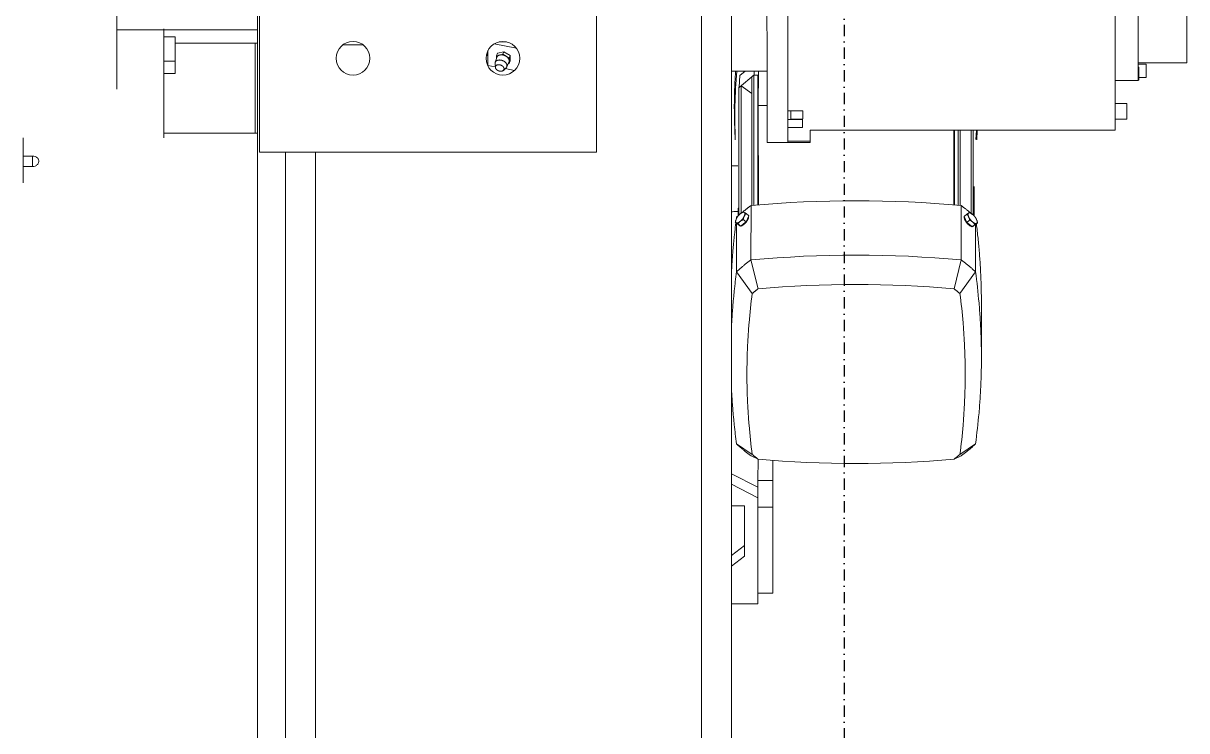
# Model space of a CAD drawing. Header units: millimetres. Extents: x 2179 to 48742, y 3478 to 161002.
# Drawn here: x 34632 to 35253, y 141284 to 141662 of the extents above; entities that cross this region are included whole.
import ezdxf

# ---------------------------------------------------------------- set-up
doc = ezdxf.new("R2010")
doc.units = ezdxf.units.MM
doc.linetypes.add('1_Čerchovaná 6_0mm', pattern=[12, 6, -3, 0, -3])
doc.layers.add('0-1', color=7, linetype='Continuous', lineweight=9)
doc.layers.add('2966-1_navrh dispozice stroju-HK_02_dwg-1', color=7, linetype='Continuous', lineweight=9, true_color=0x919191)
doc.layers.add('S-GRID-1', color=9, linetype='1_Čerchovaná 6_0mm', lineweight=25, true_color=0x808080)

# ---------------------------------------------------------------- blocks, each defined once
blk = doc.blocks.new('2966-1_navrh dispozice stroju-HK_02_dwg-876232-1NP _ stroje')
at = {"layer": '0-1'}
for p, q in [((-59649.02, 57753.28), (-59610.34, 57730.03)), ((-59644.11, 57751.96), (-59648.13, 57754.77)), ((-59643.69, 57752.35), (-59647.9, 57755.15)), ((-59652.6, 57747.34), (-59618.23, 57726.68)), ((-59649.58, 57752.35), (-59611.58, 57729.51)), ((-59654.35, 57744.42), (-59620.24, 57723.92)), ((-59654.17, 57744.72), (-59620.03, 57724.2)), ((-59653.14, 57746.43), (-59618.86, 57725.82)), ((-59613.1, 57732.28), (-59613.36, 57731.85)), ((-59611.36, 57729.63), (-59611.42, 57729.6)), ((-59608.58, 57730.43), (-59608.45, 57730.35)), ((-59608.69, 57725.05), (-59608.96, 57726.93)), ((-59542.71, 57694.52), (-59567.59, 57709.47)), ((-59742.49, 57658.96), (-59732.7, 57675.24)), ((-59700.83, 57678.25), (-59704.95, 57671.39)), ((-59694.99, 57665.41), (-59688.81, 57675.69)), ((-59733.36, 57669.89), (-59674.1, 57634.26)), ((-59504.96, 57668.15), (-59504.5, 57658.18)), ((-59719.43, 57661.82), (-59673.98, 57634.51)), ((-59733.14, 57659.27), (-59674.93, 57624.28)), ((-59503.53, 57658.34), (-59503.91, 57654.2)), ((-59714.8, 57644.42), (-59710.1, 57641.88)), ((-59697.5, 57635.82), (-59699.23, 57632.95)), ((-60335.19, 57632.54), (-59903.23, 57372.88)), ((-59676.56, 57623.41), (-59677.07, 57622.55)), ((-59674.93, 57624.54), (-59674.93, 57624.48)), ((-59674.29, 57621.23), (-59674.27, 57621.16)), ((-59669.1, 57620.61), (-59670.9, 57619.97)), ((-59658.36, 57609.1), (-59658.68, 57608.58)), ((-59812.15, 57566.89), (-59820.24, 57557.83)), ((-59819.77, 57560.81), (-59817.78, 57564.12)), ((-59570.65, 57558.87), (-59561.63, 57563.13)), ((-59548.09, 57558.44), (-59543.97, 57565.29)), ((-59813.15, 57555.12), (-59814.16, 57555.73)), ((-59813.31, 57555.3), (-59811.44, 57553.25)), ((-59806.27, 57557.33), (-59807.82, 57559.63)), ((-59805.6, 57554.84), (-59806.03, 57556.77)), ((-59805.89, 57556.17), (-59802.48, 57559.99)), ((-59817.33, 57551.31), (-59816.91, 57552.01)), ((-59810.95, 57552.88), (-59809.18, 57552.01)), ((-59930.33, 57389.17), (-59891.69, 57453.45)), ((-59908.26, 57412.07), (-59885.59, 57449.78)), ((-59845.19, 57424.1), (-59886.2, 57448.76)), ((-59844.57, 57425.13), (-59870.33, 57382.27)), ((-59917.91, 57410.88), (-59868.07, 57380.91)), ((-59903.19, 57402.03), (-59900.1, 57407.17)), ((-59906.7, 57316.63), (-59894.85, 57309.5))]:
    blk.add_line(p, q, dxfattribs=at)
at = {"layer": '0-1', "flags": 128}
for points in [[(-59684.69, 57877.4), (-59671.29, 57899.68), (-59621.16, 57869.54), (-59634.55, 57847.26)], [(-59632.7, 57831.91), (-59632.59, 57832.08), (-59626.41, 57842.37), (-59659.74, 57862.4), (-59668.41, 57867.62), (-59669.27, 57868.13)], [(-59682.39, 57861.78), (-59667.85, 57853.04), (-59661.48, 57849.22), (-59609.97, 57818.25), (-59693.84, 57678.72), (-59688.81, 57675.69), (-59688.28, 57675.38), (-59694.47, 57665.09), (-59694.99, 57665.41), (-59701.31, 57669.21), (-59697.19, 57676.06), (-59704.8, 57680.64), (-59708.92, 57673.78), (-59756.57, 57702.42), (-59773.78, 57712.77), (-59780.1, 57716.56)], [(-59633.85, 57846.84), (-59631.59, 57850.61), (-59625.59, 57847), (-59627.59, 57843.66)], [(-59632.56, 57846.06), (-59632.3, 57846.49), (-59626.3, 57842.88), (-59626.56, 57842.46)], [(-59622.28, 57825.65), (-59619.03, 57831.05), (-59611.75, 57826.67), (-59614.99, 57821.27)], [(-59623.11, 57738.29), (-59613.1, 57732.28), (-59609.65, 57730.2)], [(-59605.2, 57727.12), (-59605.21, 57726.29), (-59605.49, 57728.18)], [(-59605.15, 57726.85), (-59605.2, 57727.12), (-59605.19, 57727.95), (-59605.47, 57729.83)], [(-59605.26, 57728.44), (-59583.71, 57715.48), (-59577.98, 57702.35)], [(-59796.35, 57726.34), (-59694.47, 57665.09), (-59700.13, 57655.66), (-59802.05, 57716.86), (-59801.46, 57717.85), (-59801.88, 57718.11)], [(-59617.92, 57727.1), (-59593.05, 57712.14), (-59581.77, 57701)], [(-59605.21, 57726.29), (-59606.95, 57725.67), (-59608.69, 57725.05), (-59610.42, 57725.25), (-59612.15, 57725.46), (-59612.42, 57727.35)], [(-59793.87, 57671.27), (-59785.67, 57684.91), (-58842.89, 57118.2), (-58851.09, 57104.55), (-59793.87, 57671.27), (-59822.76, 57623.2)], [(-59708.05, 57675.24), (-59704.23, 57672.95), (-59700.99, 57678.35)], [(-59736.26, 57669.32), (-59734.57, 57668.23), (-59732.95, 57657.96), (-59733.08, 57658.04), (-59738.16, 57661.66), (-59738.71, 57665.24)], [(-59717.02, 57665.82), (-59719.43, 57661.82), (-59735.1, 57671.25)], [(-59733.38, 57670.21), (-59734.43, 57668.11), (-59675.01, 57632.4)], [(-59733.01, 57669.99), (-59733.36, 57669.89), (-59734.43, 57668.11), (-59734.23, 57666.72), (-59675.49, 57631.41)], [(-59726.7, 57662.19), (-59733.14, 57659.27), (-59732.93, 57657.88), (-59674.6, 57622.82), (-59674.27, 57621.16), (-59673.87, 57620.92)], [(-59675.7, 57630.97), (-59650.83, 57616.02), (-59635.7, 57611.29)], [(-59677.76, 57624.71), (-59678.02, 57624.29), (-59674.47, 57622.16)], [(-59673.42, 57626.49), (-59671.62, 57627.13), (-59670.63, 57625.7), (-59669.63, 57624.27), (-59671.43, 57623.62)], [(-59669.63, 57624.27), (-59669.37, 57622.44), (-59669.1, 57620.61), (-59669.83, 57620.21)], [(-59669.56, 57620.3), (-59669.83, 57620.21), (-59670.55, 57619.82), (-59672.35, 57619.17)], [(-59671.49, 57619.48), (-59649.4, 57606.2), (-59635.11, 57607.31)], [(-59553.26, 57570.88), (-59543.97, 57565.29), (-59531.85, 57558.01), (-59535.97, 57551.15)], [(-59807.3, 57558.85), (-59807.13, 57559.39), (-59808.03, 57560.54), (-59810.48, 57562.01), (-59813.99, 57560.18), (-59813.09, 57559.03), (-59811.33, 57559.94), (-59809.57, 57560.86)], [(-59810.48, 57562.01), (-59809.57, 57560.86), (-59808.35, 57560.12), (-59807.13, 57559.39)], [(-59561.31, 57562.21), (-59557.84, 57564.49), (-59548.09, 57558.44), (-59545.06, 57556.62)], [(-59813.99, 57560.18), (-59815.06, 57556.87), (-59814.16, 57555.73), (-59813.62, 57557.38), (-59813.09, 57559.03)], [(-59558.48, 57548.35), (-59545.06, 57556.62), (-59540.21, 57553.7)], [(-59531.85, 57558.01), (-59492.46, 57534.33), (-59496.58, 57527.47)], [(-59818.9, 57553.21), (-59812.15, 57549.15), (-59809.47, 57552.16)], [(-59553.64, 57545.43), (-59540.21, 57553.7), (-59491.73, 57524.56), (-59498.94, 57512.56)], [(-59521.08, 57525.87), (-59522, 57534.59), (-59540.18, 57545.52), (-59543.79, 57539.52)], [(-59828.15, 57432.76), (-58872.94, 56858.57), (-58875.62, 56854.11), (-58878.61, 56849.15), (-58880.67, 56845.72), (-60021.43, 57531.44), (-60025.56, 57524.58), (-60034.13, 57529.74), (-60030, 57536.59), (-60021.43, 57531.44)], [(-59516.24, 57522.95), (-59517.16, 57531.67), (-59522, 57534.59)], [(-59819.95, 57446.4), (-58957.3, 56927.86), (-58851.09, 57104.55)], [(-59897.54, 57398.63), (-59894.45, 57403.77), (-59900.1, 57407.17), (-59911.24, 57413.87), (-59914.34, 57408.73)], [(-59902.27, 57313.97), (-59894.85, 57309.5), (-59886.28, 57304.35)], [(-59893.62, 57308.77), (-59891.05, 57313.05), (-59895.87, 57315.95), (-59898.45, 57311.67)]]:
    blk.add_lwpolyline(points, dxfattribs=at)
for points in [[(-59835.36, 57420.76), (-59742.63, 57575.03), (-60201.16, 57850.66), (-60293.9, 57696.39)], [(-59855.7, 57497.77), (-59861.39, 57488.3)]]:
    blk.add_lwpolyline(points, close=True, dxfattribs=at)
at = {"layer": '0-1'}
for centre in [(-59811.24, 57557.94), (-59852.46, 57489.37)]:
    blk.add_circle(centre, 9, dxfattribs=at)
for centre, radius, start, end in [((-59610.17, 57728.52), 2.29, 167.82584, 181.55455), ((-59593.12, 57728.46), 19.34, 180.00144, 183.29374), ((-59608.15, 57723.06), 7.31, 110.4815, 125.59884), ((-59605.24, 57722.05), 6.14, 92.28362, 109.268), ((-59608.16, 57723.53), 6.86, 66.86552, 82.26439), ((-59603.23, 57729.35), 2.29, 167.82584, 181.55455), ((-59586.18, 57729.29), 19.34, 180.00144, 183.29374), ((-59611.34, 57722.09), 5.37, 83.52783, 101.65498), ((-59611.66, 57720.63), 6.86, 66.86552, 82.26439), ((-59604.71, 57720.99), 7.31, 110.4815, 125.59884), ((-59609.49, 57732.52), 7.66, 280.3385, 294.64813), ((-59582.3, 57878.88), 269.25, 233.88269, 241.6525), ((-59667.62, 57624.72), 7.31, 172.38044, 181.48224), ((-59673.39, 57623.94), 2.29, 116.42473, 130.15344), ((-59665.34, 57608.91), 19.34, 114.68554, 117.97784), ((-59668.27, 57627.99), 5.37, 196.3243, 214.45145), ((-59667.13, 57628.96), 6.86, 215.71489, 231.11377), ((-59664.18, 57622.65), 7.31, 172.38044, 187.49778), ((-59675.29, 57621.71), 6.33, 357.86365, 14.12579), ((-59665.59, 57615.8), 13.32, 149.56927, 160.55198), ((-59670.87, 57617.42), 2.29, 116.42473, 130.15344), ((-59662.82, 57602.4), 19.34, 114.68554, 117.97784), ((-59665.37, 57622.63), 6.14, 188.71128, 205.69566)]:
    blk.add_arc(centre, radius, start, end, dxfattribs=at)
for points, knots in [([(-59611.01, 57729.69), (-59611.44, 57729.55), (-59612.08, 57729.34), (-59612.93, 57729.05), (-59613.56, 57728.82), (-59614.2, 57728.59), (-59614.82, 57728.35), (-59615.45, 57728.11), (-59616.07, 57727.86), (-59616.9, 57727.53), (-59617.51, 57727.27), (-59617.92, 57727.1)], [0, 0, 0, 0, 0.183174, 0.274554, 0.36578, 0.456849, 0.547761, 0.638516, 0.729112, 0.81955, 1, 1, 1, 1]), ([(-59610.71, 57729.91), (-59610.86, 57729.85), (-59611.08, 57729.77), (-59611.37, 57729.63), (-59611.6, 57729.5), (-59611.81, 57729.36), (-59612, 57729.22), (-59612.14, 57729.09), (-59612.25, 57728.97), (-59612.33, 57728.86), (-59612.42, 57728.69), (-59612.46, 57728.55), (-59612.46, 57728.46)], [0, 0, 0, 0, 0.200995, 0.300249, 0.408062, 0.52316, 0.622539, 0.703346, 0.763419, 0.822107, 0.87888, 1, 1, 1, 1]), ([(-59612.46, 57728.46), (-59612.46, 57728.43), (-59612.45, 57728.38), (-59612.44, 57728.3), (-59612.41, 57728.22), (-59612.36, 57728.13), (-59612.29, 57728.03), (-59612.19, 57727.93), (-59612.08, 57727.85), (-59611.95, 57727.76), (-59611.77, 57727.68), (-59611.56, 57727.59), (-59611.21, 57727.49), (-59610.93, 57727.45), (-59610.74, 57727.42)], [0, 0, 0, 0, 0.041932, 0.070174, 0.108283, 0.156997, 0.217093, 0.279505, 0.344021, 0.41006, 0.498891, 0.60814, 0.734668, 1, 1, 1, 1]), ([(-59607.24, 57730.32), (-59607.35, 57730.34), (-59607.52, 57730.35), (-59607.74, 57730.36), (-59607.91, 57730.37), (-59608.07, 57730.37), (-59608.23, 57730.36), (-59608.4, 57730.36), (-59608.57, 57730.35), (-59608.73, 57730.33), (-59608.89, 57730.32), (-59609.04, 57730.3), (-59609.19, 57730.28), (-59609.34, 57730.26), (-59609.49, 57730.23), (-59609.65, 57730.2), (-59609.81, 57730.16), (-59609.98, 57730.13), (-59610.14, 57730.08), (-59610.3, 57730.04), (-59610.49, 57729.98), (-59610.62, 57729.94), (-59610.71, 57729.91)], [0, 0, 0, 0, 0.093908, 0.144794, 0.19138, 0.234274, 0.279916, 0.32804, 0.37858, 0.425753, 0.470556, 0.51385, 0.556412, 0.598973, 0.642268, 0.687071, 0.734243, 0.784784, 0.832907, 0.87855, 0.921444, 1, 1, 1, 1]), ([(-59607.27, 57727.84), (-59607.12, 57727.89), (-59606.89, 57727.98), (-59606.6, 57728.12), (-59606.38, 57728.24), (-59606.16, 57728.38), (-59605.97, 57728.53), (-59605.83, 57728.66), (-59605.73, 57728.77), (-59605.65, 57728.89), (-59605.56, 57729.05), (-59605.52, 57729.19), (-59605.52, 57729.29)], [0, 0, 0, 0, 0.200995, 0.300249, 0.408062, 0.52316, 0.622539, 0.703346, 0.763419, 0.822107, 0.87888, 1, 1, 1, 1]), ([(-59605.52, 57729.29), (-59605.52, 57729.32), (-59605.52, 57729.37), (-59605.54, 57729.45), (-59605.56, 57729.53), (-59605.61, 57729.62), (-59605.69, 57729.72), (-59605.78, 57729.82), (-59605.89, 57729.9), (-59606.03, 57729.98), (-59606.2, 57730.07), (-59606.42, 57730.15), (-59606.77, 57730.25), (-59607.05, 57730.3), (-59607.24, 57730.32)], [0, 0, 0, 0, 0.041932, 0.070174, 0.108283, 0.156997, 0.217093, 0.279505, 0.344021, 0.41006, 0.498891, 0.60814, 0.734668, 1, 1, 1, 1]), ([(-59567.59, 57709.47), (-59569.8, 57710.8), (-59573.14, 57712.76), (-59577.63, 57715.29), (-59581.03, 57717.14), (-59584.44, 57718.96), (-59587.88, 57720.74), (-59591.34, 57722.48), (-59594.81, 57724.18), (-59599.47, 57726.39), (-59602.99, 57727.99), (-59605.35, 57729.03)], [0, 0, 0, 0, 0.181871, 0.272803, 0.36373, 0.454653, 0.545568, 0.636476, 0.727373, 0.81826, 1, 1, 1, 1]), ([(-59611.85, 57725.42), (-59611.77, 57725.35), (-59611.63, 57725.26), (-59611.4, 57725.15), (-59611.19, 57725.06), (-59610.94, 57724.99), (-59610.69, 57724.94), (-59610.45, 57724.9), (-59610.24, 57724.88), (-59610.04, 57724.86), (-59609.86, 57724.85), (-59609.7, 57724.85), (-59609.54, 57724.85), (-59609.38, 57724.85), (-59609.21, 57724.86), (-59609.04, 57724.87), (-59608.87, 57724.88), (-59608.71, 57724.9), (-59608.56, 57724.92), (-59608.36, 57724.94), (-59608.22, 57724.97), (-59608.12, 57724.98)], [0, 0, 0, 0, 0.081795, 0.131795, 0.193286, 0.264504, 0.331214, 0.392628, 0.448678, 0.499703, 0.546224, 0.588813, 0.628026, 0.669753, 0.713747, 0.759952, 0.803077, 0.844036, 0.883616, 0.922525, 1, 1, 1, 1]), ([(-59610.74, 57727.42), (-59610.63, 57727.41), (-59610.46, 57727.4), (-59610.23, 57727.38), (-59610.07, 57727.38), (-59609.91, 57727.38), (-59609.75, 57727.38), (-59609.58, 57727.39), (-59609.41, 57727.4), (-59609.24, 57727.41), (-59609.08, 57727.43), (-59608.93, 57727.45), (-59608.78, 57727.47), (-59608.63, 57727.49), (-59608.48, 57727.52), (-59608.33, 57727.55), (-59608.16, 57727.58), (-59608, 57727.62), (-59607.83, 57727.66), (-59607.68, 57727.71), (-59607.49, 57727.76), (-59607.35, 57727.81), (-59607.27, 57727.84)], [0, 0, 0, 0, 0.093908, 0.144794, 0.19138, 0.234274, 0.279916, 0.32804, 0.37858, 0.425753, 0.470556, 0.51385, 0.556412, 0.598973, 0.642268, 0.687071, 0.734243, 0.784784, 0.832907, 0.87855, 0.921444, 1, 1, 1, 1]), ([(-59606.3, 57725.56), (-59606.12, 57725.65), (-59605.88, 57725.78), (-59605.57, 57726.02), (-59605.44, 57726.15), (-59605.37, 57726.23)], [0, 0, 0, 0, 0.516486, 0.721292, 1, 1, 1, 1]), ([(-59605.21, 57726.49), (-59605.18, 57726.56), (-59605.15, 57726.68), (-59605.15, 57726.8), (-59605.15, 57726.85)], [0, 0, 0, 0, 0.605664, 1, 1, 1, 1]), ([(-59583.71, 57715.48), (-59584.29, 57715.31), (-59585.16, 57715.05), (-59586.32, 57714.68), (-59587.18, 57714.4), (-59588.03, 57714.1), (-59588.88, 57713.8), (-59589.73, 57713.48), (-59590.56, 57713.16), (-59591.67, 57712.72), (-59592.5, 57712.38), (-59593.05, 57712.14)], [0, 0, 0, 0, 0.183605, 0.275138, 0.366467, 0.45759, 0.548506, 0.639213, 0.729709, 0.819995, 1, 1, 1, 1]), ([(-59504.96, 57668.15), (-59509.31, 57671.65), (-59515.97, 57676.74), (-59525.08, 57683.2), (-59532.04, 57687.87), (-59539.11, 57692.37), (-59546.3, 57696.69), (-59553.59, 57700.82), (-59560.98, 57704.78), (-59570.96, 57709.8), (-59578.57, 57713.29), (-59583.71, 57715.48)], [0, 0, 0, 0, 0.181758, 0.272668, 0.363595, 0.45453, 0.54547, 0.636405, 0.727332, 0.818242, 1, 1, 1, 1]), ([(-59577.98, 57702.35), (-59578.21, 57702.28), (-59578.56, 57702.16), (-59579.03, 57702), (-59579.37, 57701.88), (-59579.72, 57701.76), (-59580.06, 57701.64), (-59580.41, 57701.51), (-59580.75, 57701.39), (-59581.21, 57701.22), (-59581.55, 57701.09), (-59581.77, 57701)], [0, 0, 0, 0, 0.182631, 0.273822, 0.36492, 0.455924, 0.546835, 0.637651, 0.728373, 0.819, 1, 1, 1, 1]), ([(-59504.5, 57658.18), (-59508.58, 57661.42), (-59514.81, 57666.14), (-59523.34, 57672.13), (-59529.84, 57676.47), (-59536.44, 57680.66), (-59543.15, 57684.68), (-59549.94, 57688.55), (-59556.82, 57692.26), (-59566.12, 57696.98), (-59573.21, 57700.27), (-59577.98, 57702.35)], [0, 0, 0, 0, 0.181764, 0.272674, 0.363599, 0.454532, 0.545468, 0.636401, 0.727326, 0.818236, 1, 1, 1, 1]), ([(-59503.53, 57658.34), (-59503.58, 57658.93), (-59503.66, 57659.82), (-59503.8, 57661.01), (-59503.9, 57661.9), (-59504.02, 57662.79), (-59504.15, 57663.68), (-59504.29, 57664.58), (-59504.44, 57665.47), (-59504.66, 57666.66), (-59504.84, 57667.55), (-59504.96, 57668.15)], [0, 0, 0, 0, 0.180005, 0.270291, 0.360787, 0.451494, 0.54241, 0.633533, 0.724862, 0.816395, 1, 1, 1, 1]), ([(-59741.18, 57660.71), (-59739.64, 57659.63), (-59737.31, 57658.04), (-59734.18, 57655.96), (-59731.81, 57654.43), (-59729.42, 57652.92), (-59727.02, 57651.44), (-59724.61, 57649.98), (-59722.18, 57648.55), (-59718.92, 57646.68), (-59716.45, 57645.31), (-59714.8, 57644.42)], [0, 0, 0, 0, 0.181796, 0.272702, 0.363611, 0.454524, 0.545438, 0.636353, 0.727268, 0.818181, 1, 1, 1, 1]), ([(-59503.91, 57654.2), (-59503.94, 57654.44), (-59503.99, 57654.8), (-59504.05, 57655.28), (-59504.1, 57655.64), (-59504.15, 57656.01), (-59504.2, 57656.37), (-59504.26, 57656.73), (-59504.31, 57657.09), (-59504.39, 57657.58), (-59504.45, 57657.94), (-59504.5, 57658.18)], [0, 0, 0, 0, 0.181, 0.271627, 0.362349, 0.453165, 0.544076, 0.63508, 0.726178, 0.817369, 1, 1, 1, 1]), ([(-59675.7, 57630.97), (-59675.68, 57630.66), (-59675.64, 57630.19), (-59675.58, 57629.57), (-59675.53, 57629.1), (-59675.48, 57628.63), (-59675.42, 57628.16), (-59675.37, 57627.7), (-59675.31, 57627.23), (-59675.22, 57626.6), (-59675.16, 57626.13), (-59675.11, 57625.82)], [0, 0, 0, 0, 0.180848, 0.271422, 0.362108, 0.452907, 0.543817, 0.634839, 0.725973, 0.817217, 1, 1, 1, 1]), ([(-59674.41, 57625.99), (-59674.46, 57625.97), (-59674.54, 57625.91), (-59674.63, 57625.8), (-59674.71, 57625.69), (-59674.77, 57625.56), (-59674.82, 57625.42), (-59674.87, 57625.23), (-59674.91, 57625), (-59674.93, 57624.74), (-59674.94, 57624.49), (-59674.92, 57624.16), (-59674.9, 57623.93), (-59674.87, 57623.77)], [0, 0, 0, 0, 0.066531, 0.121193, 0.177962, 0.236645, 0.296713, 0.377512, 0.476884, 0.591972, 0.699776, 0.799022, 1, 1, 1, 1]), ([(-59674.87, 57623.77), (-59674.86, 57623.68), (-59674.84, 57623.54), (-59674.8, 57623.34), (-59674.76, 57623.19), (-59674.72, 57623.02), (-59674.68, 57622.86), (-59674.63, 57622.7), (-59674.59, 57622.54), (-59674.54, 57622.4), (-59674.49, 57622.26), (-59674.44, 57622.11), (-59674.38, 57621.97), (-59674.32, 57621.82), (-59674.26, 57621.67), (-59674.19, 57621.51), (-59674.11, 57621.36), (-59674.04, 57621.22), (-59673.96, 57621.08), (-59673.88, 57620.94), (-59673.77, 57620.74), (-59673.68, 57620.6), (-59673.61, 57620.51)], [0, 0, 0, 0, 0.078556, 0.12145, 0.167093, 0.215216, 0.265757, 0.312929, 0.357732, 0.401027, 0.443588, 0.48615, 0.529444, 0.574247, 0.62142, 0.67196, 0.720084, 0.765726, 0.80862, 0.855206, 0.906092, 1, 1, 1, 1]), ([(-59672.69, 57624.96), (-59672.8, 57625.12), (-59672.98, 57625.34), (-59673.23, 57625.6), (-59673.4, 57625.76), (-59673.56, 57625.87), (-59673.7, 57625.95), (-59673.82, 57626.01), (-59673.95, 57626.05), (-59674.08, 57626.07), (-59674.18, 57626.06), (-59674.3, 57626.05), (-59674.37, 57626.02), (-59674.41, 57625.99)], [0, 0, 0, 0, 0.26534, 0.391871, 0.501123, 0.589957, 0.655998, 0.720516, 0.782929, 0.843026, 0.891742, 0.929852, 1, 1, 1, 1]), ([(-59671.43, 57621.7), (-59671.45, 57621.79), (-59671.47, 57621.93), (-59671.51, 57622.12), (-59671.54, 57622.28), (-59671.58, 57622.45), (-59671.63, 57622.61), (-59671.67, 57622.77), (-59671.72, 57622.92), (-59671.77, 57623.07), (-59671.82, 57623.21), (-59671.87, 57623.35), (-59671.92, 57623.5), (-59671.98, 57623.64), (-59672.05, 57623.8), (-59672.12, 57623.95), (-59672.19, 57624.11), (-59672.27, 57624.25), (-59672.34, 57624.39), (-59672.42, 57624.53), (-59672.54, 57624.73), (-59672.63, 57624.87), (-59672.69, 57624.96)], [0, 0, 0, 0, 0.078556, 0.12145, 0.167093, 0.215216, 0.265757, 0.312929, 0.357732, 0.401027, 0.443588, 0.48615, 0.529444, 0.574247, 0.62142, 0.67196, 0.720084, 0.765726, 0.80862, 0.855206, 0.906092, 1, 1, 1, 1]), ([(-59669.16, 57623.25), (-59669.19, 57623.38), (-59669.24, 57623.56), (-59669.31, 57623.79), (-59669.36, 57623.93), (-59669.41, 57624.07), (-59669.46, 57624.21), (-59669.51, 57624.36), (-59669.57, 57624.5), (-59669.64, 57624.66), (-59669.71, 57624.81), (-59669.78, 57624.97), (-59669.86, 57625.11), (-59669.93, 57625.25), (-59670.01, 57625.39), (-59670.1, 57625.55), (-59670.21, 57625.71), (-59670.33, 57625.89), (-59670.47, 57626.08), (-59670.64, 57626.28), (-59670.82, 57626.46), (-59670.99, 57626.62), (-59671.2, 57626.76), (-59671.35, 57626.84), (-59671.45, 57626.88)], [0, 0, 0, 0, 0.089572, 0.12536, 0.159943, 0.193941, 0.227938, 0.262521, 0.298309, 0.33599, 0.376361, 0.414802, 0.45126, 0.485523, 0.522736, 0.563383, 0.607966, 0.65694, 0.710601, 0.768889, 0.831115, 0.884844, 0.928531, 1, 1, 1, 1]), ([(-59673.61, 57620.51), (-59673.5, 57620.35), (-59673.33, 57620.13), (-59673.08, 57619.87), (-59672.9, 57619.71), (-59672.75, 57619.6), (-59672.61, 57619.52), (-59672.48, 57619.46), (-59672.35, 57619.42), (-59672.23, 57619.4), (-59672.12, 57619.4), (-59672.01, 57619.42), (-59671.94, 57619.45), (-59671.89, 57619.48)], [0, 0, 0, 0, 0.26534, 0.391871, 0.501123, 0.589957, 0.655998, 0.720516, 0.782929, 0.843026, 0.891742, 0.929852, 1, 1, 1, 1]), ([(-59671.96, 57619.31), (-59670.7, 57618.31), (-59668.79, 57616.82), (-59666.22, 57614.87), (-59664.28, 57613.41), (-59662.34, 57611.97), (-59660.38, 57610.54), (-59658.41, 57609.13), (-59656.43, 57607.73), (-59653.78, 57605.89), (-59651.78, 57604.52), (-59650.44, 57603.62)], [0, 0, 0, 0, 0.181756, 0.272645, 0.363542, 0.454447, 0.545359, 0.636277, 0.7272, 0.818129, 1, 1, 1, 1]), ([(-59671.89, 57619.48), (-59671.85, 57619.5), (-59671.77, 57619.56), (-59671.67, 57619.66), (-59671.6, 57619.78), (-59671.54, 57619.9), (-59671.48, 57620.05), (-59671.43, 57620.24), (-59671.39, 57620.47), (-59671.37, 57620.72), (-59671.37, 57620.98), (-59671.38, 57621.3), (-59671.41, 57621.54), (-59671.43, 57621.7)], [0, 0, 0, 0, 0.066531, 0.121193, 0.177962, 0.236645, 0.296713, 0.377512, 0.476884, 0.591972, 0.699776, 0.799022, 1, 1, 1, 1]), ([(-59669.56, 57620.3), (-59669.52, 57620.32), (-59669.41, 57620.37), (-59669.32, 57620.46), (-59669.28, 57620.51)], [0, 0, 0, 0, 0.394336, 1, 1, 1, 1]), ([(-59669.12, 57620.78), (-59669.08, 57620.88), (-59669.01, 57621.11), (-59668.98, 57621.34), (-59668.97, 57621.48)], [0, 0, 0, 0, 0.449421, 1, 1, 1, 1]), ([(-59650.83, 57616.02), (-59650.78, 57615.42), (-59650.7, 57614.53), (-59650.56, 57613.35), (-59650.46, 57612.46), (-59650.34, 57611.56), (-59650.21, 57610.67), (-59650.07, 57609.78), (-59649.91, 57608.88), (-59649.7, 57607.69), (-59649.52, 57606.8), (-59649.4, 57606.2)], [0, 0, 0, 0, 0.180005, 0.270291, 0.360787, 0.451494, 0.54241, 0.633533, 0.724862, 0.816395, 1, 1, 1, 1]), ([(-59635.7, 57611.29), (-59635.67, 57611.05), (-59635.62, 57610.69), (-59635.56, 57610.21), (-59635.51, 57609.84), (-59635.46, 57609.48), (-59635.41, 57609.12), (-59635.35, 57608.76), (-59635.3, 57608.39), (-59635.22, 57607.91), (-59635.16, 57607.55), (-59635.11, 57607.31)], [0, 0, 0, 0, 0.181, 0.271627, 0.362349, 0.453165, 0.544076, 0.63508, 0.726178, 0.817369, 1, 1, 1, 1]), ([(-59649.4, 57606.2), (-59648, 57605.08), (-59645.89, 57603.41), (-59643.05, 57601.22), (-59640.91, 57599.59), (-59638.76, 57597.98), (-59636.59, 57596.38), (-59634.41, 57594.8), (-59632.22, 57593.24), (-59629.28, 57591.19), (-59627.06, 57589.67), (-59625.56, 57588.67)], [0, 0, 0, 0, 0.181745, 0.272631, 0.363526, 0.45443, 0.545343, 0.636262, 0.727189, 0.818121, 1, 1, 1, 1]), ([(-59635.11, 57607.31), (-59631.04, 57604.06), (-59624.8, 57599.35), (-59616.27, 57593.36), (-59609.77, 57589.02), (-59603.17, 57584.83), (-59596.47, 57580.8), (-59589.67, 57576.93), (-59582.79, 57573.23), (-59573.5, 57568.51), (-59566.41, 57565.22), (-59561.63, 57563.13)], [0, 0, 0, 0, 0.181764, 0.272674, 0.363599, 0.454532, 0.545468, 0.636401, 0.727326, 0.818236, 1, 1, 1, 1]), ([(-59597.32, 57571.69), (-59595.73, 57570.84), (-59593.35, 57569.59), (-59590.16, 57567.96), (-59587.75, 57566.75), (-59585.33, 57565.57), (-59582.91, 57564.4), (-59580.48, 57563.26), (-59578.03, 57562.13), (-59574.76, 57560.65), (-59572.3, 57559.58), (-59570.65, 57558.87)], [0, 0, 0, 0, 0.181879, 0.272811, 0.363738, 0.454657, 0.54557, 0.636474, 0.727369, 0.818255, 1, 1, 1, 1]), ([(-59570.65, 57558.87), (-59570.07, 57559.04), (-59569.2, 57559.3), (-59568.04, 57559.67), (-59567.18, 57559.96), (-59566.33, 57560.25), (-59565.48, 57560.55), (-59564.63, 57560.87), (-59563.8, 57561.19), (-59562.69, 57561.63), (-59561.86, 57561.97), (-59561.31, 57562.21)], [0, 0, 0, 0, 0.183605, 0.275138, 0.366467, 0.45759, 0.548506, 0.639213, 0.729709, 0.819995, 1, 1, 1, 1]), ([(-59561.63, 57563.13), (-59561.4, 57563.21), (-59561.05, 57563.33), (-59560.59, 57563.48), (-59560.24, 57563.6), (-59559.89, 57563.72), (-59559.55, 57563.85), (-59559.2, 57563.97), (-59558.86, 57564.1), (-59558.4, 57564.27), (-59558.06, 57564.4), (-59557.84, 57564.49)], [0, 0, 0, 0, 0.182631, 0.273822, 0.36492, 0.455924, 0.546835, 0.637651, 0.728373, 0.819, 1, 1, 1, 1]), ([(-59813.62, 57557.38), (-59813.66, 57557.25), (-59813.72, 57557.05), (-59813.76, 57556.77), (-59813.77, 57556.53), (-59813.75, 57556.28), (-59813.71, 57556.04), (-59813.6, 57555.7), (-59813.45, 57555.45), (-59813.31, 57555.3)], [0, 0, 0, 0, 0.177351, 0.284353, 0.393087, 0.503035, 0.613693, 0.724661, 1, 1, 1, 1]), ([(-59811.33, 57559.94), (-59811.44, 57559.89), (-59811.59, 57559.8), (-59811.78, 57559.68), (-59811.92, 57559.59), (-59812.05, 57559.49), (-59812.19, 57559.38), (-59812.31, 57559.27), (-59812.44, 57559.16), (-59812.56, 57559.04), (-59812.68, 57558.92), (-59812.8, 57558.79), (-59812.92, 57558.65), (-59813.03, 57558.51), (-59813.14, 57558.35), (-59813.24, 57558.19), (-59813.34, 57558.02), (-59813.48, 57557.75), (-59813.57, 57557.53), (-59813.62, 57557.38)], [0, 0, 0, 0, 0.099446, 0.147728, 0.195537, 0.243064, 0.290496, 0.338022, 0.385832, 0.434114, 0.483057, 0.532849, 0.583676, 0.635717, 0.689142, 0.744109, 0.800749, 0.859163, 1, 1, 1, 1]), ([(-59806.33, 57557.42), (-59806.43, 57557.54), (-59806.6, 57557.7), (-59806.86, 57557.86), (-59807.07, 57557.95), (-59807.29, 57558.01), (-59807.51, 57558.06), (-59807.73, 57558.08), (-59807.95, 57558.08), (-59808.16, 57558.07), (-59808.36, 57558.04), (-59808.56, 57558), (-59808.75, 57557.96), (-59808.93, 57557.9), (-59809.1, 57557.84), (-59809.27, 57557.77), (-59809.43, 57557.7), (-59809.58, 57557.63), (-59809.72, 57557.55), (-59809.86, 57557.47), (-59810, 57557.38), (-59810.13, 57557.29), (-59810.26, 57557.2), (-59810.38, 57557.1), (-59810.5, 57557), (-59810.62, 57556.89), (-59810.74, 57556.78), (-59810.85, 57556.66), (-59810.96, 57556.54), (-59811.07, 57556.41), (-59811.17, 57556.27), (-59811.28, 57556.13), (-59811.38, 57555.97), (-59811.47, 57555.81), (-59811.56, 57555.64), (-59811.64, 57555.46), (-59811.72, 57555.26), (-59811.78, 57555.06), (-59811.83, 57554.85), (-59811.86, 57554.63), (-59811.87, 57554.4), (-59811.86, 57554.18), (-59811.82, 57553.95), (-59811.75, 57553.73), (-59811.65, 57553.52), (-59811.52, 57553.33), (-59811.3, 57553.09), (-59811.1, 57552.96), (-59810.95, 57552.88)], [0, 0, 0, 0, 0.048344, 0.072504, 0.096598, 0.120536, 0.144211, 0.167508, 0.190325, 0.212584, 0.234231, 0.255242, 0.275614, 0.295368, 0.314538, 0.333171, 0.351321, 0.369047, 0.386413, 0.403483, 0.420321, 0.436996, 0.453571, 0.470113, 0.486689, 0.503363, 0.520202, 0.537271, 0.554637, 0.572363, 0.590513, 0.609146, 0.628316, 0.64807, 0.668443, 0.689453, 0.7111, 0.733359, 0.756177, 0.779474, 0.803148, 0.827087, 0.85118, 0.87534, 0.899515, 0.923684, 0.947854, 1, 1, 1, 1]), ([(-59808.35, 57560.12), (-59808.52, 57560.23), (-59808.79, 57560.33), (-59809.14, 57560.4), (-59809.38, 57560.42), (-59809.61, 57560.43), (-59809.83, 57560.41), (-59810.05, 57560.38), (-59810.26, 57560.34), (-59810.46, 57560.29), (-59810.65, 57560.24), (-59810.83, 57560.17), (-59811.06, 57560.08), (-59811.23, 57560), (-59811.33, 57559.94)], [0, 0, 0, 0, 0.194429, 0.271248, 0.346843, 0.420882, 0.493108, 0.56335, 0.631525, 0.69763, 0.761728, 0.823932, 0.884392, 1, 1, 1, 1]), ([(-59805.82, 57555.31), (-59805.85, 57555.36), (-59805.93, 57555.44), (-59806.06, 57555.54), (-59806.2, 57555.63), (-59806.36, 57555.7), (-59806.51, 57555.75), (-59806.68, 57555.78), (-59806.84, 57555.79), (-59806.99, 57555.79), (-59807.15, 57555.78), (-59807.3, 57555.77), (-59807.44, 57555.74), (-59807.58, 57555.7), (-59807.71, 57555.66), (-59807.83, 57555.62), (-59807.95, 57555.57), (-59808.07, 57555.52), (-59808.18, 57555.47), (-59808.28, 57555.41), (-59808.39, 57555.35), (-59808.48, 57555.28), (-59808.58, 57555.22), (-59808.67, 57555.15), (-59808.76, 57555.08), (-59808.85, 57555.01), (-59808.94, 57554.93), (-59809.02, 57554.85), (-59809.1, 57554.76), (-59809.18, 57554.67), (-59809.26, 57554.58), (-59809.34, 57554.48), (-59809.41, 57554.37), (-59809.49, 57554.26), (-59809.56, 57554.14), (-59809.62, 57554.02), (-59809.68, 57553.89), (-59809.74, 57553.75), (-59809.78, 57553.6), (-59809.82, 57553.44), (-59809.84, 57553.28), (-59809.85, 57553.12), (-59809.84, 57552.96), (-59809.81, 57552.79), (-59809.76, 57552.63), (-59809.68, 57552.48), (-59809.62, 57552.39), (-59809.59, 57552.34)], [0, 0, 0, 0, 0.0130833, 0.0261691, 0.0392474, 0.0522894, 0.0652475, 0.0780627, 0.0906736, 0.1030251, 0.115074, 0.1267919, 0.138165, 0.1491929, 0.1598859, 0.1702629, 0.1803491, 0.1901738, 0.1997692, 0.2091694, 0.2184093, 0.2275244, 0.2365503, 0.2455227, 0.2544773, 0.2634497, 0.2724756, 0.2815907, 0.2908306, 0.3002308, 0.3098262, 0.3196509, 0.3297371, 0.3401141, 0.3508071, 0.361835, 0.3732081, 0.384926, 0.3969749, 0.4093264, 0.4219373, 0.4347525, 0.4477106, 0.4607526, 0.4738309, 0.4869167, 0.5, 0.5, 0.5, 0.5]), ([(-59809.59, 57552.34), (-59809.55, 57552.3), (-59809.48, 57552.22), (-59809.35, 57552.11), (-59809.2, 57552.02), (-59809.05, 57551.96), (-59808.89, 57551.91), (-59808.73, 57551.88), (-59808.57, 57551.86), (-59808.41, 57551.86), (-59808.26, 57551.87), (-59808.11, 57551.89), (-59807.97, 57551.92), (-59807.83, 57551.95), (-59807.7, 57551.99), (-59807.57, 57552.03), (-59807.45, 57552.08), (-59807.34, 57552.13), (-59807.23, 57552.19), (-59807.12, 57552.25), (-59807.02, 57552.31), (-59806.92, 57552.37), (-59806.83, 57552.44), (-59806.73, 57552.5), (-59806.64, 57552.58), (-59806.55, 57552.65), (-59806.47, 57552.73), (-59806.38, 57552.81), (-59806.3, 57552.89), (-59806.22, 57552.98), (-59806.14, 57553.08), (-59806.07, 57553.18), (-59805.99, 57553.28), (-59805.92, 57553.39), (-59805.85, 57553.51), (-59805.78, 57553.64), (-59805.72, 57553.77), (-59805.67, 57553.91), (-59805.62, 57554.06), (-59805.59, 57554.21), (-59805.57, 57554.37), (-59805.56, 57554.53), (-59805.57, 57554.7), (-59805.6, 57554.86), (-59805.65, 57555.02), (-59805.72, 57555.18), (-59805.78, 57555.27), (-59805.82, 57555.31)], [0.5, 0.5, 0.5, 0.5, 0.5130833, 0.5261691, 0.5392474, 0.5522894, 0.5652475, 0.5780627, 0.5906736, 0.6030251, 0.615074, 0.6267919, 0.638165, 0.6491929, 0.6598859, 0.6702629, 0.6803491, 0.6901738, 0.6997692, 0.7091694, 0.7184093, 0.7275244, 0.7365503, 0.7455227, 0.7544773, 0.7634497, 0.7724756, 0.7815907, 0.7908306, 0.8002308, 0.8098262, 0.8196509, 0.8297371, 0.8401141, 0.8508071, 0.861835, 0.8732081, 0.884926, 0.8969749, 0.9093264, 0.9219373, 0.9347525, 0.9477106, 0.9607526, 0.9738309, 0.9869167, 1, 1, 1, 1]), ([(-59891.05, 57313.05), (-59890.8, 57313.47), (-59890.56, 57314.16), (-59890.53, 57315.12), (-59890.67, 57315.8), (-59890.94, 57316.42), (-59891.34, 57316.95), (-59891.84, 57317.36), (-59892.43, 57317.61), (-59893.07, 57317.7), (-59893.72, 57317.64), (-59894.36, 57317.41), (-59895.15, 57316.91), (-59895.63, 57316.36), (-59895.87, 57315.95)], [0, 0, 0, 0, 0.1521, 0.226338, 0.298868, 0.369493, 0.438169, 0.505183, 0.57135, 0.637894, 0.706079, 0.776494, 0.84924, 1, 1, 1, 1])]:
    blk.add_open_spline(points, degree=3, knots=knots, dxfattribs=at)
for points in [[(-59617.92, 57727.1), (-59640.08, 57696.91), (-59659.45, 57664.7), (-59675.7, 57630.97)], [(-59593.05, 57712.14), (-59615.21, 57681.96), (-59634.57, 57649.75), (-59650.83, 57616.02)], [(-59581.77, 57701), (-59602.32, 57672.74), (-59620.38, 57642.69), (-59635.7, 57611.29)], [(-59557.84, 57564.49), (-59537.29, 57592.75), (-59519.23, 57622.79), (-59503.91, 57654.2)], [(-59807.82, 57559.63), (-59807.96, 57559.83), (-59808.14, 57560), (-59808.35, 57560.12)], [(-59806.03, 57556.77), (-59806.08, 57557), (-59806.18, 57557.23), (-59806.33, 57557.42)], [(-59817.08, 57551.09), (-59816.98, 57551.38), (-59816.89, 57551.67), (-59816.84, 57551.97)]]:
    blk.add_open_spline(points, degree=3, dxfattribs=at)

msp = doc.modelspace()

# ---------------------------------------------------------------- linework, layer by layer
at = {"layer": 'S-GRID-1'}
msp.add_line((35069.78, 158068.27), (35069.78, 120650.82), dxfattribs=at)

# ---------------------------------------------------------------- block references
at = {"layer": '2966-1_navrh dispozice stroju-HK_02_dwg-1', "rotation": 301.0103595051887}
msp.add_blockref('2966-1_navrh dispozice stroju-HK_02_dwg-876232-1NP _ stroje', (16370.46, 60726.75), dxfattribs=at)

doc.saveas('drawing.dxf')
